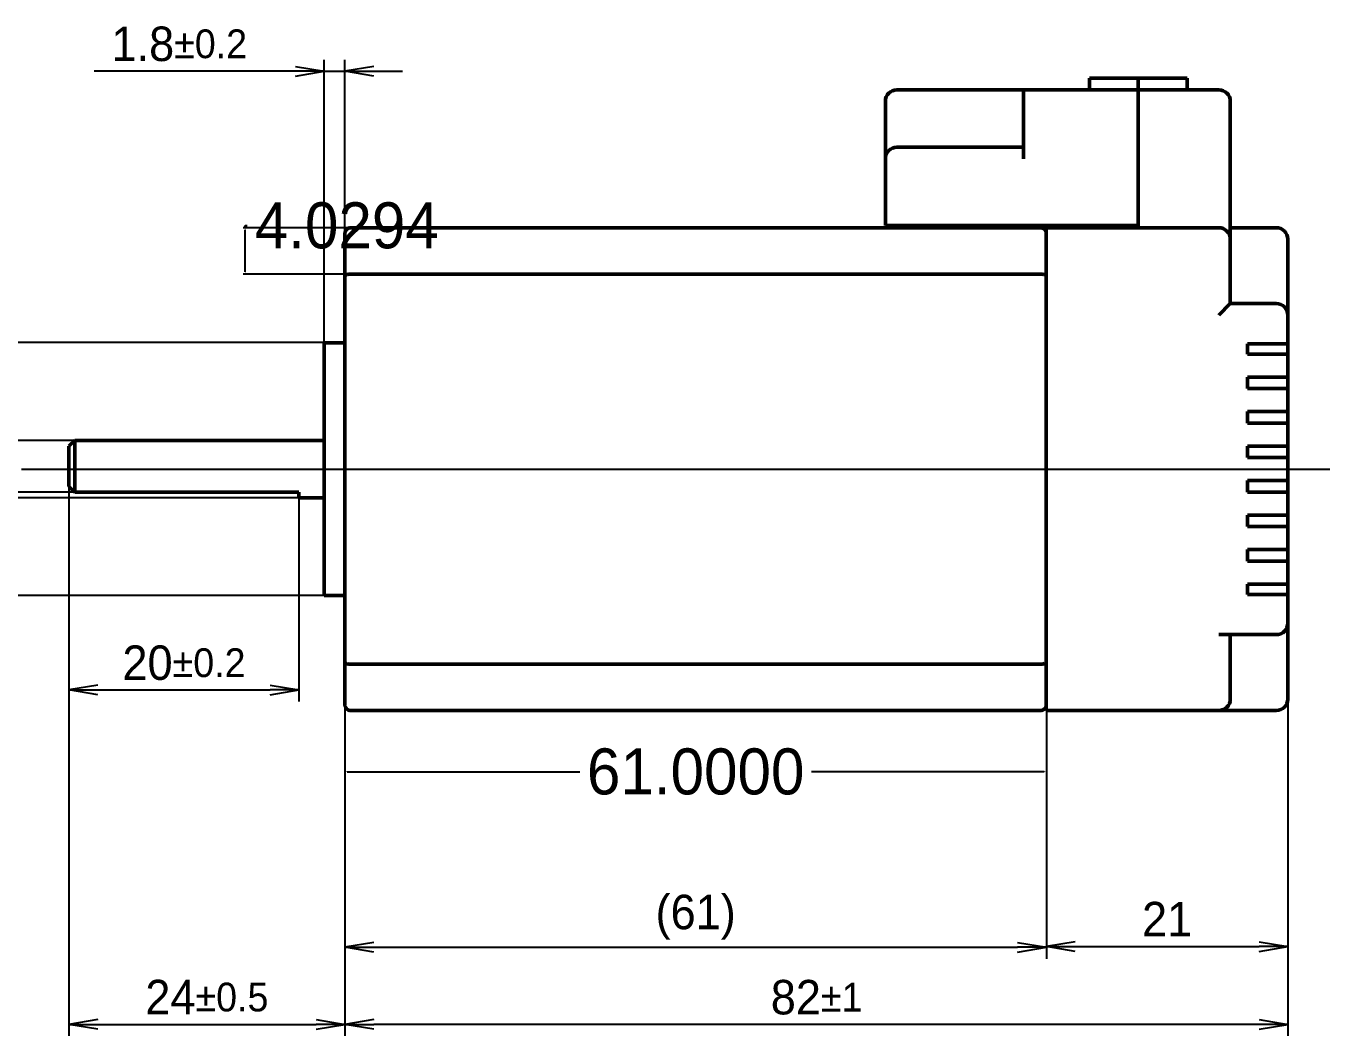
# Model space of a CAD drawing. Header units: millimetres. Extents: x -463 to 492, y -65 to 271.
# Drawn here: x -303.4 to -190, y 62.9 to 150.8 of the extents above; entities that cross this region are included whole.
import ezdxf

# ---------------------------------------------------------------- set-up
doc = ezdxf.new("R2010")
doc.units = ezdxf.units.MM
doc.layers.add('외형선(ISO)', color=7, linetype='Continuous', lineweight=50)
doc.layers.add('중심선(ISO)', color=7, linetype='Continuous', lineweight=25)
doc.layers.add('치수(ISO)', color=1, linetype='Continuous', lineweight=25, true_color=0xff0000)
doc.styles.get("Standard").update_dxf_attribs({"font": ''})
doc.styles.add('레이블 문자 (JIS)', font='')
doc.styles.get('Standard').set_extended_font_data('Gulim')
doc.styles.get('레이블 문자 (JIS)').set_extended_font_data('Gulim')
doc.dimstyles.get("Standard").update_dxf_attribs({"dimtxt": 0.18, "dimasz": 0.18, "dimexe": 0.18, "dimexo": 0.0625, "dimgap": 0.09, "dimtad": 0, "dimtih": 1, "dimtoh": 1, "dimdec": 4, "dimzin": 0, "dimdsep": 46, "dimtxsty": 'Standard', "dimcen": 0.09, "dimadec": 0, "dimazin": 0, "dimtfac": 1, "dimtdec": 4, "dimtofl": 0, "dimtmove": 0, "dimatfit": 3, "dimfxl": 1, "dimtolj": 1, "dimtzin": 0, "dimarcsym": 0})
doc.dimstyles.new('복사 대상기본값 (JIS)', dxfattribs={"dimtxt": 3, "dimasz": 2.5, "dimexe": 1, "dimexo": 0, "dimgap": 0.8, "dimtad": 1, "dimdsep": 46, "dimtxsty": '레이블 문자 (JIS)', "dimblk": 'OPEN', "dimcen": 0.09, "dimdle": 10, "dimclrd": 256, "dimclre": 256, "dimclrt": 256, "dimadec": 0, "dimazin": 2, "dimtfac": 0.833333, "dimtmove": 0, "dimatfit": 3, "dimldrblk": 'OPEN', "dimfxl": 1, "dimtolj": 1, "dimtzin": 0, "dimlwd": -1, "dimlwe": -1, "dimarcsym": 0})

# ---------------------------------------------------------------- blocks, each defined once
blk = doc.blocks.new('_Open')
at = {"color": 0, "linetype": 'ByBlock', "lineweight": -2}
for p, q in [((-1, 0.167), (0, 0)), ((-1, -0.167), (0, 0)), ((0, 0), (-1, 0))]:
    blk.add_line(p, q, dxfattribs=at)
blk = doc.blocks.new('*D15')
at = {"layer": 'Defpoints', "color": 0}
for p in [(-299.15, 114.71), (-305.3, 110.21), (-299.15, 110.21)]:
    blk.add_point(p, dxfattribs=at)
at = {"layer": '치수(ISO)', "color": 0}
for p, q in [((-305.3, 117.21), (-305.3, 139.92)), ((-299.15, 114.71), (-306.3, 114.71)), ((-305.3, 114.71), (-305.3, 110.21)), ((-299.15, 110.21), (-306.3, 110.21)), ((-305.3, 107.71), (-305.3, 105.21))]:
    blk.add_line(p, q, dxfattribs=at)
at = {"layer": '치수(ISO)', "color": 0, "linetype": 'ByBlock', "xscale": 2.5, "yscale": 2.5, "zscale": 2.5}
for p, rotation in [((-305.3, 114.71), 270), ((-305.3, 110.21), 90)]:
    blk.add_blockref('_Open', p, dxfattribs=dict(at, rotation=rotation))
at = {"layer": '치수(ISO)', "color": 0, "insert": (-312.14, 132.81), "char_height": 3, "attachment_point": 2, "rotation": 90, "style": '레이블 문자 (JIS)'}
blk.add_mtext('\\A1;4.5{\\H2.500000;\\S 0.0^ -0.1;}', dxfattribs=at)
blk = doc.blocks.new('*D16')
at = {"layer": 'Defpoints', "color": 0}
for p in [(-314.33, 114.71), (-299.15, 114.71), (-279.65, 109.71)]:
    blk.add_point(p, dxfattribs=at)
at = {"layer": '치수(ISO)', "color": 0}
for p, q in [((-314.33, 117.21), (-314.33, 139.76)), ((-299.15, 114.71), (-315.33, 114.71)), ((-314.33, 109.71), (-314.33, 114.71)), ((-279.65, 109.71), (-315.33, 109.71)), ((-314.33, 107.21), (-314.33, 104.71))]:
    blk.add_line(p, q, dxfattribs=at)
at = {"layer": '치수(ISO)', "color": 0, "linetype": 'ByBlock', "xscale": 2.5, "yscale": 2.5, "zscale": 2.5}
for p, rotation in [((-314.33, 114.71), 270), ((-314.33, 109.71), 90)]:
    blk.add_blockref('_Open', p, dxfattribs=dict(at, rotation=rotation))
at = {"layer": '치수(ISO)', "color": 0, "insert": (-321.17, 132.58), "char_height": 3, "attachment_point": 2, "rotation": 90, "style": '레이블 문자 (JIS)'}
blk.add_mtext('\\A1;5{\\H2.500000;\\S 0.000^ -0.012;}', dxfattribs=at)
blk = doc.blocks.new('*D17')
at = {"layer": 'Defpoints', "color": 0}
for p in [(-277.45, 123.21), (-323.13, 101.21), (-277.45, 101.21)]:
    blk.add_point(p, dxfattribs=at)
at = {"layer": '치수(ISO)', "color": 0}
for p, q in [((-277.45, 123.21), (-324.13, 123.21)), ((-323.13, 120.71), (-323.13, 103.71)), ((-277.45, 101.21), (-324.13, 101.21))]:
    blk.add_line(p, q, dxfattribs=at)
at = {"layer": '치수(ISO)', "color": 0, "linetype": 'ByBlock', "xscale": 2.5, "yscale": 2.5, "zscale": 2.5}
for p, rotation in [((-323.13, 123.21), 90), ((-323.13, 101.21), 270)]:
    blk.add_blockref('_Open', p, dxfattribs=dict(at, rotation=rotation))
at = {"layer": '치수(ISO)', "color": 0, "insert": (-330.67, 112.48), "char_height": 3, "attachment_point": 2, "rotation": 90, "style": '레이블 문자 (JIS)'}
blk.add_mtext('\\A1;{\\fAIGDT|b0|i0;\\ln}\\fGulim|b0|i0;22{\\H2.500000;\\S 0.00^ -0.05;}', dxfattribs=at)
blk = doc.blocks.new('*D18')
at = {"layer": 'Defpoints', "color": 0}
for p in [(-299.65, 110.71), (-279.65, 109.71), (-279.65, 93)]:
    blk.add_point(p, dxfattribs=at)
at = {"layer": '치수(ISO)', "color": 0}
for p, q in [((-299.65, 110.71), (-299.65, 92)), ((-279.65, 109.71), (-279.65, 92)), ((-297.15, 93), (-282.15, 93))]:
    blk.add_line(p, q, dxfattribs=at)
at = {"layer": '치수(ISO)', "color": 0, "linetype": 'ByBlock', "xscale": 2.5, "yscale": 2.5, "zscale": 2.5, "rotation": 180}
blk.add_blockref('_Open', (-299.65, 93), dxfattribs=at)
at = {"layer": '치수(ISO)', "color": 0, "linetype": 'ByBlock', "xscale": 2.5, "yscale": 2.5, "zscale": 2.5}
blk.add_blockref('_Open', (-279.65, 93), dxfattribs=at)
at = {"layer": '치수(ISO)', "color": 0, "insert": (-289.65, 96.87), "char_height": 3, "attachment_point": 2, "style": '레이블 문자 (JIS)'}
blk.add_mtext('\\A1;20{\\H2.500000;%%p0.2}', dxfattribs=at)
blk = doc.blocks.new('*D19')
at = {"layer": 'Defpoints', "color": 0}
for p in [(-275.65, 146.82), (-275.65, 132.71), (-277.45, 123.21)]:
    blk.add_point(p, dxfattribs=at)
at = {"layer": '치수(ISO)', "color": 0}
for p, q in [((-277.45, 123.21), (-277.45, 147.82)), ((-275.65, 132.71), (-275.65, 147.82)), ((-279.95, 146.82), (-297.45, 146.82)), ((-277.45, 146.82), (-275.65, 146.82)), ((-273.15, 146.82), (-270.65, 146.82))]:
    blk.add_line(p, q, dxfattribs=at)
at = {"layer": '치수(ISO)', "color": 0, "linetype": 'ByBlock', "xscale": 2.5, "yscale": 2.5, "zscale": 2.5}
blk.add_blockref('_Open', (-277.45, 146.82), dxfattribs=at)
at = {"layer": '치수(ISO)', "color": 0, "linetype": 'ByBlock', "xscale": 2.5, "yscale": 2.5, "zscale": 2.5, "rotation": 180}
blk.add_blockref('_Open', (-275.65, 146.82), dxfattribs=at)
at = {"layer": '치수(ISO)', "color": 0, "insert": (-290.06, 150.71), "char_height": 3, "attachment_point": 2, "style": '레이블 문자 (JIS)'}
blk.add_mtext('\\A1;1.8{\\H2.500000;%%p0.2}', dxfattribs=at)
blk = doc.blocks.new('*D20')
at = {"layer": 'Defpoints', "color": 0}
for p in [(-299.65, 110.71), (-275.65, 91.71), (-275.65, 63.9)]:
    blk.add_point(p, dxfattribs=at)
at = {"layer": '치수(ISO)', "color": 0}
for p, q in [((-299.65, 110.71), (-299.65, 62.9)), ((-275.65, 91.71), (-275.65, 62.9)), ((-297.15, 63.9), (-278.15, 63.9))]:
    blk.add_line(p, q, dxfattribs=at)
at = {"layer": '치수(ISO)', "color": 0, "linetype": 'ByBlock', "xscale": 2.5, "yscale": 2.5, "zscale": 2.5, "rotation": 180}
blk.add_blockref('_Open', (-299.65, 63.9), dxfattribs=at)
at = {"layer": '치수(ISO)', "color": 0, "linetype": 'ByBlock', "xscale": 2.5, "yscale": 2.5, "zscale": 2.5}
blk.add_blockref('_Open', (-275.65, 63.9), dxfattribs=at)
at = {"layer": '치수(ISO)', "color": 0, "insert": (-287.66, 67.78), "char_height": 3, "attachment_point": 2, "style": '레이블 문자 (JIS)'}
blk.add_mtext('\\A1;24{\\H2.500000;%%p0.5}', dxfattribs=at)
blk = doc.blocks.new('*D21')
at = {"layer": 'Defpoints', "color": 0}
for p in [(-193.65, 92.21), (-275.65, 91.71), (-275.65, 63.9)]:
    blk.add_point(p, dxfattribs=at)
at = {"layer": '치수(ISO)', "color": 0}
for p, q in [((-193.65, 92.21), (-193.65, 62.9)), ((-275.65, 91.71), (-275.65, 62.9)), ((-196.15, 63.9), (-273.15, 63.9))]:
    blk.add_line(p, q, dxfattribs=at)
at = {"layer": '치수(ISO)', "color": 0, "linetype": 'ByBlock', "xscale": 2.5, "yscale": 2.5, "zscale": 2.5, "rotation": 180}
blk.add_blockref('_Open', (-275.65, 63.9), dxfattribs=at)
at = {"layer": '치수(ISO)', "color": 0, "linetype": 'ByBlock', "xscale": 2.5, "yscale": 2.5, "zscale": 2.5}
blk.add_blockref('_Open', (-193.65, 63.9), dxfattribs=at)
at = {"layer": '치수(ISO)', "color": 0, "insert": (-234.63, 67.77), "char_height": 3, "attachment_point": 2, "style": '레이블 문자 (JIS)'}
blk.add_mtext('\\A1;82{\\H2.500000;%%p1}', dxfattribs=at)
blk = doc.blocks.new('*D23')
at = {"layer": 'Defpoints', "color": 0}
for p in [(-275.65, 91.71), (-214.65, 91.21), (-214.65, 70.61)]:
    blk.add_point(p, dxfattribs=at)
at = {"layer": '치수(ISO)', "color": 0}
for p, q in [((-275.65, 91.71), (-275.65, 69.61)), ((-214.65, 91.21), (-214.65, 69.61)), ((-273.15, 70.61), (-217.15, 70.61))]:
    blk.add_line(p, q, dxfattribs=at)
at = {"layer": '치수(ISO)', "color": 0, "linetype": 'ByBlock', "xscale": 2.5, "yscale": 2.5, "zscale": 2.5, "rotation": 180}
blk.add_blockref('_Open', (-275.65, 70.61), dxfattribs=at)
at = {"layer": '치수(ISO)', "color": 0, "linetype": 'ByBlock', "xscale": 2.5, "yscale": 2.5, "zscale": 2.5}
blk.add_blockref('_Open', (-214.65, 70.61), dxfattribs=at)
at = {"layer": '치수(ISO)', "color": 0, "insert": (-245.15, 75.18), "char_height": 3, "attachment_point": 2, "style": '레이블 문자 (JIS)'}
blk.add_mtext('\\A1;(61)', dxfattribs=at)
blk = doc.blocks.new('*D24')
at = {"layer": 'Defpoints', "color": 0}
for p in [(-214.65, 96.21), (-193.65, 92.21), (-193.65, 70.67)]:
    blk.add_point(p, dxfattribs=at)
at = {"layer": '치수(ISO)', "color": 0}
for p, q in [((-214.65, 96.21), (-214.65, 69.67)), ((-193.65, 92.21), (-193.65, 69.67)), ((-212.15, 70.67), (-196.15, 70.67))]:
    blk.add_line(p, q, dxfattribs=at)
at = {"layer": '치수(ISO)', "color": 0, "linetype": 'ByBlock', "xscale": 2.5, "yscale": 2.5, "zscale": 2.5, "rotation": 180}
blk.add_blockref('_Open', (-214.65, 70.67), dxfattribs=at)
at = {"layer": '치수(ISO)', "color": 0, "linetype": 'ByBlock', "xscale": 2.5, "yscale": 2.5, "zscale": 2.5}
blk.add_blockref('_Open', (-193.65, 70.67), dxfattribs=at)
at = {"layer": '치수(ISO)', "color": 0, "insert": (-204.15, 74.56), "char_height": 3, "attachment_point": 2, "style": '레이블 문자 (JIS)'}
blk.add_mtext('\\A1;21', dxfattribs=at)
blk = doc.blocks.new('*D27')
at = {"color": 0, "lineweight": -2}
for p, q in [((-275.22, 133.21), (-284.51, 133.21)), ((-284.33, 133.39), (-284.15, 133.39)), ((-284.33, 133.21), (-284.33, 133.39)), ((-284.33, 129.36), (-284.33, 133.03)), ((-275.22, 129.18), (-284.51, 129.18))]:
    blk.add_line(p, q, dxfattribs=at)
at = {"color": 0}
for points in [[(-284.3, 133.03), (-284.36, 133.03), (-284.33, 133.21)], [(-284.36, 129.36), (-284.3, 129.36), (-284.33, 129.18)]]:
    blk.add_solid(points, dxfattribs=at)
at = {"layer": 'Defpoints', "color": 0}
for p in [(-284.33, 133.21), (-275.15, 133.21), (-275.15, 129.18)]:
    blk.add_point(p, dxfattribs=at)
at = {"color": 0, "insert": (-275.49, 133.39), "char_height": 4, "attachment_point": 5}
blk.add_mtext('\\A1;4.0294', dxfattribs=at)
blk = doc.blocks.new('*D28')
at = {"color": 0, "lineweight": -2}
for p, q in [((-275.65, 95.33), (-275.65, 85.7)), ((-214.65, 95.35), (-214.65, 85.7)), ((-275.47, 85.88), (-255.22, 85.88)), ((-214.83, 85.88), (-235.09, 85.88))]:
    blk.add_line(p, q, dxfattribs=at)
at = {"color": 0}
for points in [[(-275.47, 85.91), (-275.47, 85.85), (-275.65, 85.88)], [(-214.83, 85.85), (-214.83, 85.91), (-214.65, 85.88)]]:
    blk.add_solid(points, dxfattribs=at)
at = {"layer": 'Defpoints', "color": 0}
for p in [(-275.65, 95.39), (-214.65, 95.41), (-214.65, 85.88)]:
    blk.add_point(p, dxfattribs=at)
at = {"color": 0, "insert": (-245.15, 85.88), "char_height": 4, "attachment_point": 5}
blk.add_mtext('\\A1;61.0000', dxfattribs=at)

msp = doc.modelspace()

# ---------------------------------------------------------------- linework, layer by layer
at = {"layer": '외형선(ISO)', "color": 0}
for p, q in [((-216.65407, 145.20768), (-227.65407, 145.20768)), ((-216.65407, 144.20768), (-216.65407, 145.20768)), ((-206.65407, 145.20768), (-216.65407, 145.20768)), ((-210.90407, 146.20768), (-206.65407, 146.20768)), ((-210.90407, 146.20768), (-210.90407, 145.20768)), ((-206.65407, 146.20768), (-206.65407, 145.20768)), ((-202.40407, 146.20768), (-206.65407, 146.20768)), ((-206.65407, 145.20768), (-206.65407, 146.20768)), ((-199.65407, 145.20768), (-206.65407, 145.20768)), ((-206.65407, 144.20768), (-206.65407, 145.20768)), ((-206.65407, 145.20768), (-206.65407, 144.20768)), ((-202.40407, 145.20768), (-202.40407, 146.20768)), ((-228.65407, 144.20768), (-228.65407, 141.20768)), ((-216.65407, 144.20768), (-216.65407, 139.20768)), ((-206.65407, 144.20768), (-206.65407, 133.30768)), ((-206.65407, 144.20768), (-206.65407, 133.40768)), ((-198.65407, 132.20768), (-198.65407, 144.20768)), ((-228.65407, 141.20768), (-228.65407, 139.20768)), ((-216.65407, 140.20768), (-227.65407, 140.20768)), ((-228.65407, 139.20768), (-228.65407, 133.40768)), ((-275.65407, 129.00053), (-275.65407, 132.70768)), ((-275.15407, 133.20768), (-215.15407, 133.20768)), ((-227.65407, 133.40768), (-228.65407, 133.40768)), ((-227.65407, 133.40768), (-227.65407, 133.20768)), ((-227.65407, 133.40768), (-206.65407, 133.40768)), ((-218.65407, 133.20768), (-218.65407, 133.40768)), ((-206.65407, 133.30768), (-214.65407, 133.30768)), ((-214.65407, 133.30768), (-214.65407, 133.20768)), ((-199.65407, 133.20768), (-214.65407, 133.20768)), ((-214.65407, 128.20768), (-214.65407, 133.20768)), ((-194.65407, 133.20768), (-198.65407, 133.20768)), ((-198.65407, 132.20768), (-198.65407, 128.20768)), ((-193.65407, 128.60768), (-193.65407, 132.20768)), ((-275.65407, 95.41482), (-275.65407, 129.00053)), ((-275.15407, 129.17824), (-215.15407, 129.17824)), ((-214.65407, 96.20768), (-214.65407, 128.20768)), ((-198.65407, 126.60768), (-198.65407, 128.20768)), ((-193.65407, 125.60768), (-193.65407, 128.60768)), ((-199.65407, 125.60768), (-198.65407, 126.60768)), ((-194.65407, 126.60768), (-198.65407, 126.60768)), ((-193.65407, 123.10768), (-193.65407, 125.60768)), ((-277.45407, 101.20768), (-277.45407, 123.20768)), ((-275.65407, 123.20768), (-277.45407, 123.20768)), ((-197.15407, 122.20768), (-197.15407, 123.10768)), ((-197.15407, 123.10768), (-194.65407, 123.10768)), ((-193.65407, 123.10768), (-194.65407, 123.10768)), ((-193.65407, 123.10768), (-193.65407, 122.20768)), ((-194.65407, 122.20768), (-197.15407, 122.20768)), ((-194.65407, 122.20768), (-193.65407, 122.20768)), ((-193.65407, 120.20768), (-193.65407, 122.20768)), ((-194.65407, 120.20768), (-197.15407, 120.20768)), ((-197.15407, 119.20768), (-197.15407, 120.20768)), ((-193.65407, 120.20768), (-194.65407, 120.20768)), ((-193.65407, 120.20768), (-193.65407, 119.20768)), ((-194.65407, 119.20768), (-197.15407, 119.20768)), ((-194.65407, 119.20768), (-193.65407, 119.20768)), ((-193.65407, 117.20768), (-193.65407, 119.20768)), ((-197.15407, 116.20768), (-197.15407, 117.20768)), ((-194.65407, 117.20768), (-197.15407, 117.20768)), ((-193.65407, 117.20768), (-194.65407, 117.20768)), ((-193.65407, 117.20768), (-193.65407, 116.20768)), ((-194.65407, 116.20768), (-197.15407, 116.20768)), ((-194.65407, 116.20768), (-193.65407, 116.20768)), ((-193.65407, 114.20768), (-193.65407, 116.20768)), ((-299.65407, 114.20768), (-299.15407, 114.70768)), ((-299.15407, 110.20768), (-299.15407, 114.70768)), ((-277.45407, 114.70768), (-299.15407, 114.70768)), ((-299.65407, 110.70768), (-299.65407, 114.20768)), ((-197.15407, 113.20768), (-197.15407, 114.20768)), ((-194.65407, 114.20768), (-197.15407, 114.20768)), ((-193.65407, 114.20768), (-194.65407, 114.20768)), ((-193.65407, 114.20768), (-193.65407, 113.20768)), ((-194.65407, 113.20768), (-197.15407, 113.20768)), ((-194.65407, 113.20768), (-193.65407, 113.20768)), ((-193.65407, 111.20768), (-193.65407, 113.20768)), ((-197.15407, 110.20768), (-197.15407, 111.20768)), ((-194.65407, 111.20768), (-197.15407, 111.20768)), ((-193.65407, 111.20768), (-194.65407, 111.20768)), ((-193.65407, 111.20768), (-193.65407, 110.20768)), ((-299.65407, 110.70768), (-299.15407, 110.20768)), ((-299.15407, 110.20768), (-279.65407, 110.20768)), ((-279.65407, 109.70768), (-279.65407, 110.20768)), ((-194.65407, 110.20768), (-197.15407, 110.20768)), ((-194.65407, 110.20768), (-193.65407, 110.20768)), ((-193.65407, 108.20768), (-193.65407, 110.20768)), ((-277.45407, 109.70768), (-279.65407, 109.70768)), ((-197.15407, 107.20768), (-197.15407, 108.20768)), ((-194.65407, 108.20768), (-197.15407, 108.20768)), ((-193.65407, 108.20768), (-194.65407, 108.20768)), ((-193.65407, 108.20768), (-193.65407, 107.20768)), ((-194.65407, 107.20768), (-197.15407, 107.20768)), ((-194.65407, 107.20768), (-193.65407, 107.20768)), ((-193.65407, 105.20768), (-193.65407, 107.20768)), ((-197.15407, 104.20768), (-197.15407, 105.20768)), ((-194.65407, 105.20768), (-197.15407, 105.20768)), ((-193.65407, 105.20768), (-194.65407, 105.20768)), ((-193.65407, 105.20768), (-193.65407, 104.20768)), ((-194.65407, 104.20768), (-197.15407, 104.20768)), ((-194.65407, 104.20768), (-193.65407, 104.20768)), ((-193.65407, 102.20768), (-193.65407, 104.20768)), ((-197.15407, 101.30768), (-197.15407, 102.20768)), ((-194.65407, 102.20768), (-197.15407, 102.20768)), ((-193.65407, 102.20768), (-194.65407, 102.20768)), ((-193.65407, 102.20768), (-193.65407, 101.30768)), ((-275.65407, 101.20768), (-277.45407, 101.20768)), ((-194.65407, 101.30768), (-197.15407, 101.30768)), ((-194.65407, 101.30768), (-193.65407, 101.30768)), ((-193.65407, 98.80768), (-193.65407, 101.30768)), ((-193.65407, 95.80768), (-193.65407, 98.80768)), ((-199.65407, 97.80768), (-194.65407, 97.80768)), ((-198.65407, 96.20768), (-198.65407, 97.80768)), ((-275.65407, 95.41482), (-275.65407, 91.70768)), ((-214.65407, 91.20768), (-214.65407, 96.20768)), ((-198.65407, 96.20768), (-198.65407, 92.20768)), ((-193.65407, 92.20768), (-193.65407, 95.80768)), ((-275.15407, 95.23711), (-217.15407, 95.23711)), ((-217.15407, 95.23711), (-215.15407, 95.23711)), ((-275.15407, 91.20768), (-217.15407, 91.20768)), ((-217.15407, 91.20768), (-215.15407, 91.20768)), ((-214.65407, 91.20768), (-199.65407, 91.20768)), ((-199.65407, 91.20768), (-194.65407, 91.20768))]:
    msp.add_line(p, q, dxfattribs=at)
for centre, start, end in [((-227.65407, 144.20768), 90, 180), ((-199.65407, 144.20768), 0, 90), ((-227.65407, 139.20768), 90, 180), ((-199.65407, 132.20768), 0, 90), ((-194.65407, 132.20768), 0, 90), ((-194.65407, 125.60768), 0, 90), ((-194.65407, 98.80768), 270, 0), ((-199.65407, 92.20768), 270, 0), ((-194.65407, 92.20768), 270, 0)]:
    msp.add_arc(centre, 1, start, end, dxfattribs=at)
for points, knots in [([(-275.65407, 132.70768), (-275.65407, 132.70873), (-275.65406, 132.70979), (-275.65383, 132.74719), (-275.64963, 132.78347), (-275.63344, 132.85438), (-275.6215, 132.88889), (-275.57834, 132.97991), (-275.53964, 133.03268), (-275.44566, 133.11851), (-275.39229, 133.15176), (-275.27649, 133.1963), (-275.21567, 133.20768), (-275.15407, 133.20768)], [-0.16217074056, -0.16217074056, -0.16217074056, -0.16217074056, -0.16183485396, -0.16183485396, -0.15025346289, -0.15025346289, -0.13873426371, -0.13873426371, -0.1185045973, -0.1185045973, -0.09943604995, -0.09943604995, -0.08091742656, -0.08091742656, -0.08091742656, -0.08091742656]), ([(-214.65407, 132.70768), (-214.65407, 132.70873), (-214.65407, 132.70979), (-214.65431, 132.74719), (-214.6585, 132.78347), (-214.6747, 132.85438), (-214.68663, 132.88889), (-214.72979, 132.97991), (-214.7685, 133.03268), (-214.86247, 133.11851), (-214.91584, 133.15176), (-215.03164, 133.1963), (-215.09246, 133.20768), (-215.15407, 133.20768)], [-0.0003358864, -0.0003358864, -0.0003358864, -0.0003358864, 0, 0, 0.01158138452, 0.01158138452, 0.02310057706, 0.02310057706, 0.04333023181, 0.04333023181, 0.06239876818, 0.06239876818, 0.08091738091, 0.08091738091, 0.08091738091, 0.08091738091]), ([(-275.65407, 129.00053), (-275.65407, 129.00091), (-275.65406, 129.00129), (-275.65383, 129.01465), (-275.64963, 129.0276), (-275.63344, 129.05287), (-275.6215, 129.06516), (-275.57834, 129.09753), (-275.53964, 129.11626), (-275.44566, 129.14669), (-275.39229, 129.15846), (-275.27649, 129.17422), (-275.21567, 129.17824), (-275.15407, 129.17824)], [-0.0003358865, -0.0003358865, -0.0003358865, -0.0003358865, 0, 0, 0.0115813872, 0.0115813872, 0.02310058287, 0.02310058287, 0.0433302431, 0.0433302431, 0.06239878463, 0.06239878463, 0.08091740237, 0.08091740237, 0.08091740237, 0.08091740237]), ([(-214.65407, 129.00053), (-214.65407, 129.00091), (-214.65407, 129.00129), (-214.65431, 129.01465), (-214.6585, 129.0276), (-214.6747, 129.05287), (-214.68663, 129.06516), (-214.72979, 129.09753), (-214.7685, 129.11626), (-214.86247, 129.14669), (-214.91584, 129.15846), (-215.03164, 129.17422), (-215.09246, 129.17824), (-215.15407, 129.17824)], [-0.08108516664, -0.08108516664, -0.08108516664, -0.08108516664, -0.08074997513, -0.08074997513, -0.06919255074, -0.06919255074, -0.05769718966, -0.05769718966, -0.03750938699, -0.03750938699, -0.01848030053, -0.01848030053, 0, 0, 0, 0]), ([(-275.65407, 95.41482), (-275.65407, 95.41444), (-275.65406, 95.41407), (-275.65383, 95.4007), (-275.64963, 95.38776), (-275.63344, 95.36248), (-275.6215, 95.3502), (-275.57834, 95.31782), (-275.53964, 95.29909), (-275.44566, 95.26866), (-275.39229, 95.25689), (-275.27649, 95.24114), (-275.21567, 95.23711), (-275.15407, 95.23711)], [-0.16217010771, -0.16217010771, -0.16217010771, -0.16217010771, -0.1618342225, -0.1618342225, -0.15025287559, -0.15025287559, -0.13873372196, -0.13873372196, -0.11850413553, -0.11850413553, -0.09943566357, -0.09943566357, -0.0809171134, -0.0809171134, -0.0809171134, -0.0809171134]), ([(-214.65407, 95.41482), (-214.65407, 95.41444), (-214.65407, 95.41407), (-214.65431, 95.4007), (-214.6585, 95.38776), (-214.6747, 95.36248), (-214.68663, 95.3502), (-214.72979, 95.31782), (-214.7685, 95.29909), (-214.86247, 95.26866), (-214.91584, 95.25689), (-215.03164, 95.24114), (-215.09246, 95.23711), (-215.15407, 95.23711)], [-0.0003358864, -0.0003358864, -0.0003358864, -0.0003358864, 0, 0, 0.01158138452, 0.01158138452, 0.02310057706, 0.02310057706, 0.04333023181, 0.04333023181, 0.06239876818, 0.06239876818, 0.0809173809, 0.0809173809, 0.0809173809, 0.0809173809]), ([(-275.65407, 91.70768), (-275.65407, 91.70662), (-275.65406, 91.70557), (-275.65383, 91.66816), (-275.64963, 91.63189), (-275.63344, 91.56098), (-275.6215, 91.52647), (-275.57834, 91.43544), (-275.53964, 91.38267), (-275.44566, 91.29684), (-275.39229, 91.26359), (-275.27649, 91.21906), (-275.21567, 91.20768), (-275.15407, 91.20768)], [-0.00033588614, -0.00033588614, -0.00033588614, -0.00033588614, 0, 0, 0.011581378, 0.011581378, 0.02310056297, 0.02310056297, 0.04333020441, 0.04333020441, 0.06239872824, 0.06239872824, 0.08091732878, 0.08091732878, 0.08091732878, 0.08091732878]), ([(-214.65407, 91.70768), (-214.65407, 91.70662), (-214.65407, 91.70557), (-214.65431, 91.66816), (-214.6585, 91.63189), (-214.6747, 91.56098), (-214.68663, 91.52647), (-214.72979, 91.43544), (-214.7685, 91.38267), (-214.86247, 91.29684), (-214.91584, 91.26359), (-215.03164, 91.21906), (-215.09246, 91.20768), (-215.15407, 91.20768)], [-0.08108516664, -0.08108516664, -0.08108516664, -0.08108516664, -0.08074997513, -0.08074997513, -0.06919255074, -0.06919255074, -0.05769718966, -0.05769718966, -0.03750938699, -0.03750938699, -0.01848030053, -0.01848030053, 0, 0, 0, 0])]:
    msp.add_open_spline(points, degree=3, knots=knots, dxfattribs=at)
at = {"layer": '중심선(ISO)', "color": 0, "linetype": 'Continuous'}
msp.add_line((-303.77233, 112.20768), (-189.99112, 112.20768), dxfattribs=at)

# ---------------------------------------------------------------- dimensions: what is measured, and where the dimension line sits
dim = msp.add_linear_dim(base=(-284.33355, 133.20768), p1=(-275.15407, 129.17824), p2=(-275.15407, 133.20768), angle=90, dimstyle='Standard', override={"dimtxt": 4})
dim.commit()
dim.dimension.update_dxf_attribs({"geometry": '*D27', "text_midpoint": (-275.48831, 133.38768)})
dim = msp.add_linear_dim(base=(-214.65407, 85.8835), p1=(-275.65407, 95.38826), p2=(-214.65407, 95.41482), dimstyle='Standard', override={"dimtxt": 4})
dim.commit()
dim.dimension.update_dxf_attribs({"geometry": '*D28', "text_midpoint": (-245.15407, 85.8835)})
at = {"layer": '치수(ISO)', "color": 0}
for base, p1, p2, angle, override, picture, middle in [((-275.65407, 146.82391), (-277.45407, 123.20768), (-275.65407, 132.70768), 180, {"dimgap": 0.8, "dimdec": 2, "dimclrd": 0, "dimclre": 0, "dimclrt": 0, "dimtol": 1, "dimlim": 0, "dimtp": 0.2, "dimtm": 0.2, "dimtdec": 1, "dimtofl": 1, "dimatfit": 1}, '*D19', (-290.05858, 146.82391)), ((-314.32837, 114.70768), (-279.65407, 109.70768), (-299.15407, 114.70768), 90, {"dimgap": 0.8, "dimdec": 2, "dimclrd": 0, "dimclre": 0, "dimclrt": 0, "dimtol": 1, "dimlim": 0, "dimtp": 0, "dimtm": 0.012, "dimtdec": 3, "dimtofl": 1, "dimatfit": 1}, '*D16', (-314.32837, 132.58325)), ((-305.30405, 110.20768), (-299.15407, 114.70768), (-299.15407, 110.20768), 90, {"dimgap": 0.8, "dimdec": 1, "dimclrd": 0, "dimclre": 0, "dimclrt": 0, "dimtol": 1, "dimlim": 0, "dimtp": 0, "dimtm": 0.1, "dimtdec": 1, "dimtofl": 1, "dimatfit": 1}, '*D15', (-305.30405, 132.80636)), ((-279.65407, 92.99682), (-299.65407, 110.70768), (-279.65407, 109.70768), 180, {"dimgap": 0.8, "dimdec": 2, "dimclrd": 0, "dimclre": 0, "dimclrt": 0, "dimtol": 1, "dimlim": 0, "dimtp": 0.2, "dimtm": 0.2, "dimtdec": 1, "dimtofl": 0, "dimatfit": 1}, '*D18', (-289.65407, 92.99682)), ((-275.65407, 63.89738), (-299.65407, 110.70768), (-275.65407, 91.70768), 180, {"dimgap": 0.8, "dimdec": 2, "dimclrd": 0, "dimclre": 0, "dimclrt": 0, "dimtol": 1, "dimlim": 0, "dimtp": 0.5, "dimtm": 0.5, "dimtdec": 1, "dimtofl": 0, "dimatfit": 1}, '*D20', (-287.66407, 63.89738)), ((-275.65407, 63.89738), (-193.65407, 92.20768), (-275.65407, 91.70768), 180, {"dimgap": 0.8, "dimdec": 2, "dimclrd": 0, "dimclre": 0, "dimclrt": 0, "dimtol": 1, "dimlim": 0, "dimtp": 1, "dimtm": 1, "dimtdec": 0, "dimtofl": 0, "dimatfit": 1}, '*D21', (-234.63337, 63.89738))]:
    dim = msp.add_linear_dim(base=base, p1=p1, p2=p2, angle=angle, dimstyle='복사 대상기본값 (JIS)', override=override, dxfattribs=at)
    dim.commit()
    dim.dimension.update_dxf_attribs({"geometry": picture, "text_midpoint": middle, "dimtype": 160})
for base, p1, p2, angle, text, override, picture, middle in [((-323.13259, 101.20768), (-277.45407, 123.20768), (-277.45407, 101.20768), 90, '{\\fAIGDT|b0|i0;\\ln}\\fGulim|b0|i0;<>', {"dimgap": 0.8, "dimdec": 2, "dimclrd": 0, "dimclre": 0, "dimclrt": 0, "dimtol": 1, "dimlim": 0, "dimtp": 0, "dimtm": 0.05, "dimtdec": 2, "dimtofl": 0, "dimatfit": 1}, '*D17', (-323.13259, 112.4836)), ((-214.65407, 70.60683), (-275.65407, 91.70768), (-214.65407, 91.20768), 180, '(<>)', {"dimgap": 0.8, "dimdec": 2, "dimclrd": 0, "dimclre": 0, "dimclrt": 0, "dimtol": 0, "dimlim": 0, "dimtp": 0, "dimtm": 0, "dimtdec": 2, "dimtofl": 0, "dimatfit": 1}, '*D23', (-245.15407, 70.60683))]:
    dim = msp.add_linear_dim(base=base, p1=p1, p2=p2, angle=angle, text=text, dimstyle='복사 대상기본값 (JIS)', override=override, dxfattribs=at)
    dim.commit()
    dim.dimension.update_dxf_attribs({"geometry": picture, "text_midpoint": middle, "dimtype": 160})
dim = msp.add_linear_dim(base=(-193.65407, 70.67361), p1=(-214.65407, 96.20768), p2=(-193.65407, 92.20768), dimstyle='복사 대상기본값 (JIS)', override={"dimgap": 0.8, "dimdec": 2, "dimclrd": 0, "dimclre": 0, "dimclrt": 0, "dimtol": 0, "dimlim": 0, "dimtp": 0, "dimtm": 0, "dimtdec": 2, "dimtofl": 0, "dimatfit": 1}, dxfattribs=at)
dim.commit()
dim.dimension.update_dxf_attribs({"geometry": '*D24', "text_midpoint": (-204.15407, 70.67361), "dimtype": 160})

doc.saveas('drawing.dxf')
